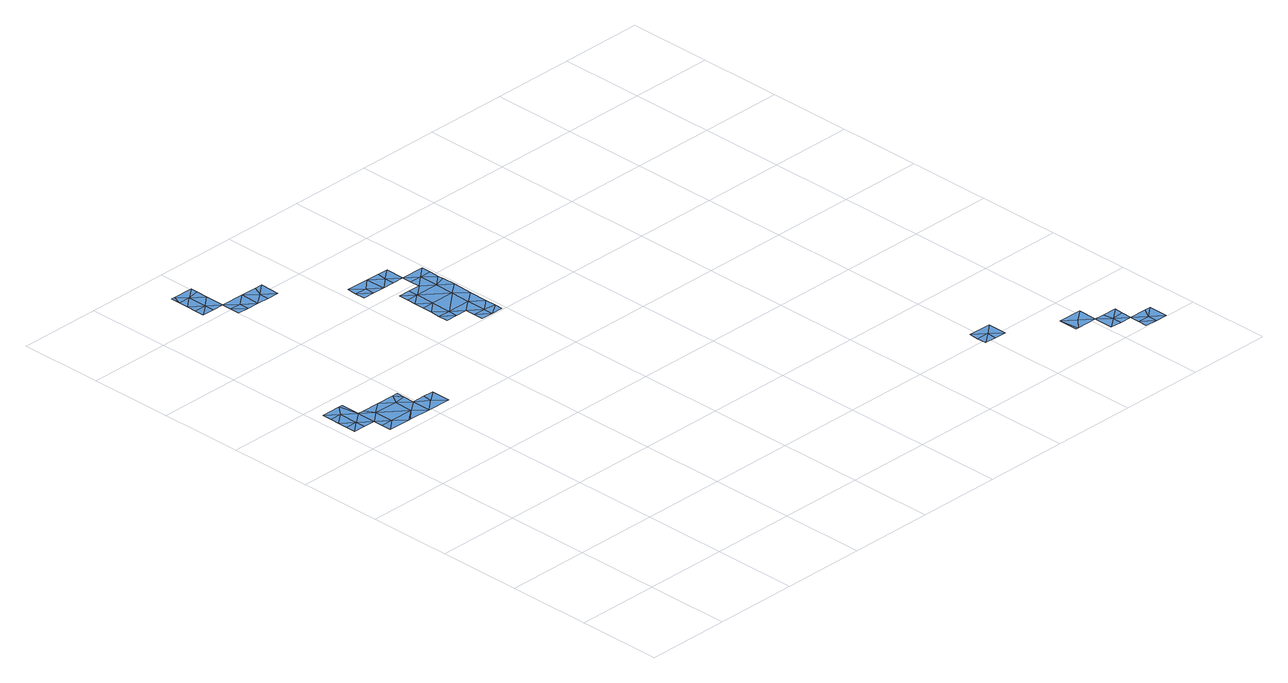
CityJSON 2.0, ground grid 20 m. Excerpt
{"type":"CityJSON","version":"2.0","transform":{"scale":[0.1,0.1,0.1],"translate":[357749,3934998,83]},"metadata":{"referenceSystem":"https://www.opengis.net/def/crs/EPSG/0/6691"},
"CityObjects":{
"waterbody1":{"type":"WaterBody","attributes":{"name":"9","class":"1140","function":"1","WaterBodyRiverFloodingRiskAttribute.description":"5","WaterBodyRiverFloodingRiskAttribute.rankOrg":"2","WaterBodyRiverFloodingRiskAttribute.adminType":"2","WaterBodyRiverFloodingRiskAttribute.scale":"L1"},"geometry":[{"type":"MultiSurface","lod":"1","boundaries":[[[0,1,2]],[[3,4,5]],[[6,7,8]],[[5,8,9]],[[8,10,9]],[[11,3,5]],[[11,5,12]],[[13,14,15]],[[15,14,16]],[[7,2,1]],[[12,5,9]],[[8,7,17]],[[8,5,6]],[[4,6,5]],[[12,9,18]],[[18,9,19]],[[10,19,9]],[[8,20,10]],[[17,7,1]],[[21,22,23]],[[24,22,13]],[[25,26,27]],[[25,27,6]],[[24,23,22]],[[14,28,2]],[[2,29,0]],[[28,29,2]],[[28,14,13]],[[27,26,16]],[[27,16,14]],[[27,14,7]],[[7,14,2]],[[30,0,29]],[[7,6,27]],[[28,13,22]],[[28,22,21]]]}]},
"waterbody2":{"type":"WaterBody","attributes":{"name":"9","class":"1140","function":"1","WaterBodyRiverFloodingRiskAttribute.description":"5","WaterBodyRiverFloodingRiskAttribute.rankOrg":"1","WaterBodyRiverFloodingRiskAttribute.adminType":"2","WaterBodyRiverFloodingRiskAttribute.scale":"L1"},"geometry":[{"type":"MultiSurface","lod":"1","boundaries":[[[31,32,33]],[[33,32,34]],[[34,35,33]],[[36,34,37]],[[38,37,32]],[[39,34,40]],[[39,35,34]],[[36,40,34]],[[41,35,39]],[[31,42,32]],[[42,43,32]],[[43,38,32]],[[37,34,32]]]}]},
"waterbody3":{"type":"WaterBody","attributes":{"name":"9","class":"1140","function":"1","WaterBodyRiverFloodingRiskAttribute.description":"5","WaterBodyRiverFloodingRiskAttribute.rankOrg":"1","WaterBodyRiverFloodingRiskAttribute.adminType":"2","WaterBodyRiverFloodingRiskAttribute.scale":"L1"},"geometry":[{"type":"MultiSurface","lod":"1","boundaries":[[[44,45,46]],[[47,48,49]],[[50,47,49]],[[49,48,51]],[[52,44,46]],[[46,50,52]],[[52,50,53]],[[38,52,53]],[[53,49,54]],[[53,50,49]],[[54,49,51]],[[44,52,38]]]}]},
"waterbody4":{"type":"WaterBody","attributes":{"name":"9","class":"1140","function":"1","WaterBodyRiverFloodingRiskAttribute.description":"5","WaterBodyRiverFloodingRiskAttribute.rankOrg":"1","WaterBodyRiverFloodingRiskAttribute.adminType":"2","WaterBodyRiverFloodingRiskAttribute.scale":"L1"},"geometry":[{"type":"MultiSurface","lod":"1","boundaries":[[[55,56,57]],[[56,58,57]],[[57,58,59]],[[60,61,62]],[[60,58,63]],[[64,65,57]],[[59,64,57]],[[55,57,65]],[[60,63,61]],[[63,58,56]],[[63,56,66]],[[61,63,66]]]}]},
"waterbody5":{"type":"WaterBody","attributes":{"name":"9","class":"1140","function":"1","WaterBodyRiverFloodingRiskAttribute.description":"5","WaterBodyRiverFloodingRiskAttribute.rankOrg":"1","WaterBodyRiverFloodingRiskAttribute.adminType":"2","WaterBodyRiverFloodingRiskAttribute.scale":"L1"},"geometry":[{"type":"MultiSurface","lod":"1","boundaries":[[[67,68,69]],[[70,69,68]],[[71,72,73]],[[74,72,71]],[[75,76,74]],[[75,74,77]],[[78,67,79]],[[67,78,80]],[[81,82,83]],[[73,84,85]],[[85,86,71]],[[74,87,72]],[[86,85,88]],[[76,89,87]],[[90,89,91]],[[73,85,71]],[[89,92,91]],[[69,93,92]],[[92,89,76]],[[76,87,74]],[[77,74,71]],[[77,71,86]],[[94,68,80]],[[95,68,94]],[[95,64,68]],[[70,68,64]],[[68,67,80]],[[79,76,75]],[[83,72,87]],[[67,76,79]],[[67,92,76]],[[67,69,92]],[[93,96,92]],[[97,92,96]],[[97,91,92]],[[90,98,89]],[[98,87,89]],[[81,87,98]],[[81,83,87]]]}]},
"waterbody6":{"type":"WaterBody","attributes":{"name":"9","class":"1140","function":"1","WaterBodyRiverFloodingRiskAttribute.description":"5","WaterBodyRiverFloodingRiskAttribute.rankOrg":"2","WaterBodyRiverFloodingRiskAttribute.adminType":"2","WaterBodyRiverFloodingRiskAttribute.scale":"L1"},"geometry":[{"type":"MultiSurface","lod":"1","boundaries":[[[99,100,101]],[[101,100,102]],[[103,104,100]],[[105,100,104]],[[99,103,100]],[[105,102,100]]]}]},
"waterbody7":{"type":"WaterBody","attributes":{"name":"9","class":"1140","function":"1","WaterBodyRiverFloodingRiskAttribute.description":"5","WaterBodyRiverFloodingRiskAttribute.rankOrg":"2","WaterBodyRiverFloodingRiskAttribute.adminType":"2","WaterBodyRiverFloodingRiskAttribute.scale":"L1"},"geometry":[{"type":"MultiSurface","lod":"1","boundaries":[[[106,107,108]],[[109,107,106]],[[109,110,107]],[[109,106,111]],[[110,108,107]]]}]},
"waterbody8":{"type":"WaterBody","attributes":{"name":"9","class":"1140","function":"1","WaterBodyRiverFloodingRiskAttribute.description":"5","WaterBodyRiverFloodingRiskAttribute.rankOrg":"2","WaterBodyRiverFloodingRiskAttribute.adminType":"2","WaterBodyRiverFloodingRiskAttribute.scale":"L1"},"geometry":[{"type":"MultiSurface","lod":"1","boundaries":[[[112,113,114]],[[115,114,113]],[[116,117,113]],[[117,110,113]],[[110,118,113]],[[112,116,113]],[[118,115,113]]]}]},
"waterbody9":{"type":"WaterBody","attributes":{"name":"9","class":"1140","function":"1","WaterBodyRiverFloodingRiskAttribute.description":"5","WaterBodyRiverFloodingRiskAttribute.rankOrg":"2","WaterBodyRiverFloodingRiskAttribute.adminType":"2","WaterBodyRiverFloodingRiskAttribute.scale":"L1"},"geometry":[{"type":"MultiSurface","lod":"1","boundaries":[[[114,119,120]],[[121,120,122]],[[122,120,119]],[[122,119,123]],[[121,124,120]],[[124,125,120]],[[114,120,125]]]}]}
},
"vertices":[
[165,902,18],[122,902,18],[150,879,18],[8,858,18],[36,858,18],[36,881,18],[64,857,18],[93,880,18],[65,903,18],[37,927,18],[57,950,18],[8,881,18],[8,904,18],[177,809,18],[149,833,18],[124,810,18],[120,810,18],[80,903,18],[9,927,18],[9,950,18],[66,950,18],[210,855,18],[206,832,18],[234,854,18],[234,808,18],[64,834,18],[64,811,18],[92,834,18],[178,855,18],[178,882,18],[178,902,18],
[130,1434,16],[158,1433,16],[131,1457,16],[159,1480,16],[131,1480,16],[188,1485,16],[187,1456,16],[186,1410,16],[140,1503,16],[188,1502,16],[131,1503,16],[130,1411,16],[158,1410,16],
[186,1387,16],[186,1364,16],[214,1363,16],[271,1362,16],[299,1362,16],[271,1385,16],[242,1363,16],[300,1408,16],[214,1386,16],[243,1409,16],[281,1408,16],
[498,1266,16],[467,1267,16],[495,1243,16],[467,1221,16],[495,1220,16],[438,1221,16],[410,1245,16],[410,1221,16],[439,1244,16],[523,1220,16],[524,1266,16],[411,1268,16],
[551,1150,16],[551,1196,16],[523,1173,16],[523,1197,16],[548,1011,16],[520,1035,16],[520,1012,16],[549,1057,16],[578,1080,16],[550,1104,16],[577,1034,16],[579,1159,16],[579,1126,16],[579,1172,16],[464,1059,16],[464,1036,16],[492,1035,16],[520,989,16],[548,988,16],[577,1007,16],[493,1058,16],[576,988,16],[493,1105,16],[465,1105,16],[465,1128,16],[494,1151,16],[494,1174,16],[580,1197,16],[580,1219,16],[466,1174,16],[466,1151,16],[465,1082,16],
[1188,238,3],[1216,215,3],[1244,237,3],[1244,191,3],[1187,215,3],[1187,192,3],[1215,192,3],
[1356,143,3],[1384,120,3],[1413,142,3],[1362,97,3],[1412,96,3],[1356,97,3],
[1469,74,3],[1440,72,3],[1468,49,3],[1440,49,3],[1469,95,3],[1437,96,3],[1412,50,3],
[1468,26,3],[1496,25,3],[1524,2,3],[1496,2,3],[1467,3,3],[1525,48,3],[1510,48,3]
]}
